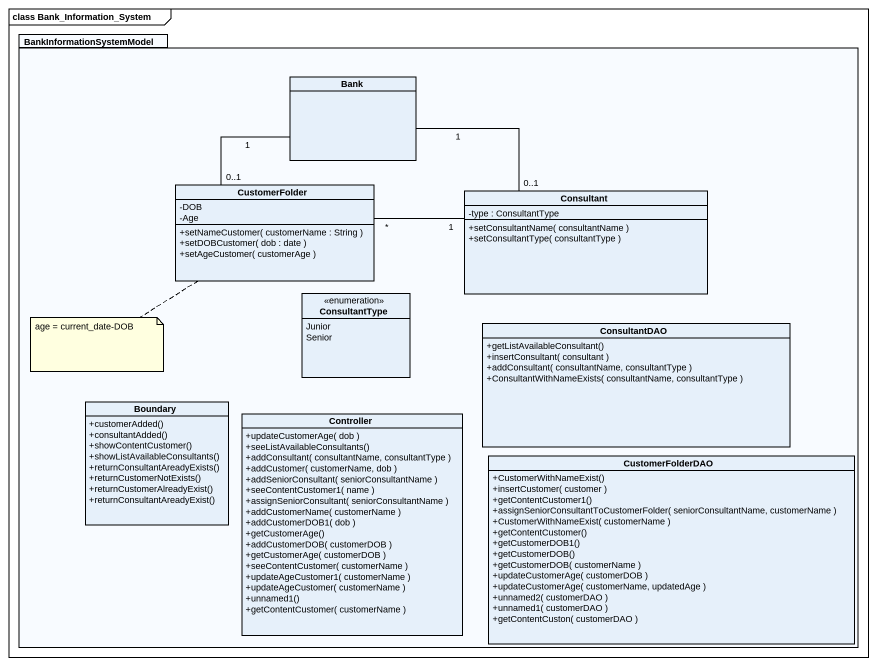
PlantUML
@startuml
mainframe class Bank_Information_System
hide circle
hide empty members
skinparam classAttributeIconSize 0
package BankInformationSystemModel {
  class Bank
  class CustomerFolder {
    -DOB
    -Age
    +setNameCustomer( customerName : String )
    +setDOBCustomer( dob : date )
    +setAgeCustomer( customerAge )
  }
  class Consultant {
    -type : ConsultantType
    +setConsultantName( consultantName )
    +setConsultantType( consultantType )
  }
  enum ConsultantType {
    Junior
    Senior
  }
  class ConsultantDAO {
    +getListAvailableConsultant()
    +insertConsultant( consultant )
    +addConsultant( consultantName, consultantType )
    +ConsultantWithNameExists( consultantName, consultantType )
  }
  class "Boundary" as Boundary_ {
    +customerAdded()
    +consultantAdded()
    +showContentCustomer()
    +showListAvailableConsultants()
    +returnConsultantAreadyExists()
    +returnCustomerNotExists()
    +returnCustomerAlreadyExist()
    +returnConsultantAreadyExist()
  }
  class Controller {
    +updateCustomerAge( dob )
    +seeListAvailableConsultants()
    +addConsultant( consultantName, consultantType )
    +addCustomer( customerName, dob )
    +addSeniorConsultant( seniorConsultantName )
    +seeContentCustomer1( name )
    +assignSeniorConsultant( seniorConsultantName )
    +addCustomerName( customerName )
    +addCustomerDOB1( dob )
    +getCustomerAge()
    +addCustomerDOB( customerDOB )
    +getCustomerAge( customerDOB )
    +seeContentCustomer( customerName )
    +updateAgeCustomer1( customerName )
    +updateAgeCustomer( customerName )
    +unnamed1()
    +getContentCustomer( customerName )
  }
  class CustomerFolderDAO {
    +CustomerWithNameExist()
    +insertCustomer( customer )
    +getContentCustomer1()
    +assignSeniorConsultantToCustomerFolder( seniorConsultantName, customerName )
    +CustomerWithNameExist( customerName )
    +getContentCustomer()
    +getCustomerDOB1()
    +getCustomerDOB()
    +getCustomerDOB( customerName )
    +updateCustomerAge( customerDOB )
    +updateCustomerAge( customerName, updatedAge )
    +unnamed2( customerDAO )
    +unnamed1( customerDAO )
    +getContentCuston( customerDAO )
  }
}
Bank "1" -right- "0..1" Consultant
CustomerFolder "0..1" -up- "1" Bank
CustomerFolder "*" -right- "1" Consultant
note bottom of CustomerFolder : age = current_date-DOB
@enduml
